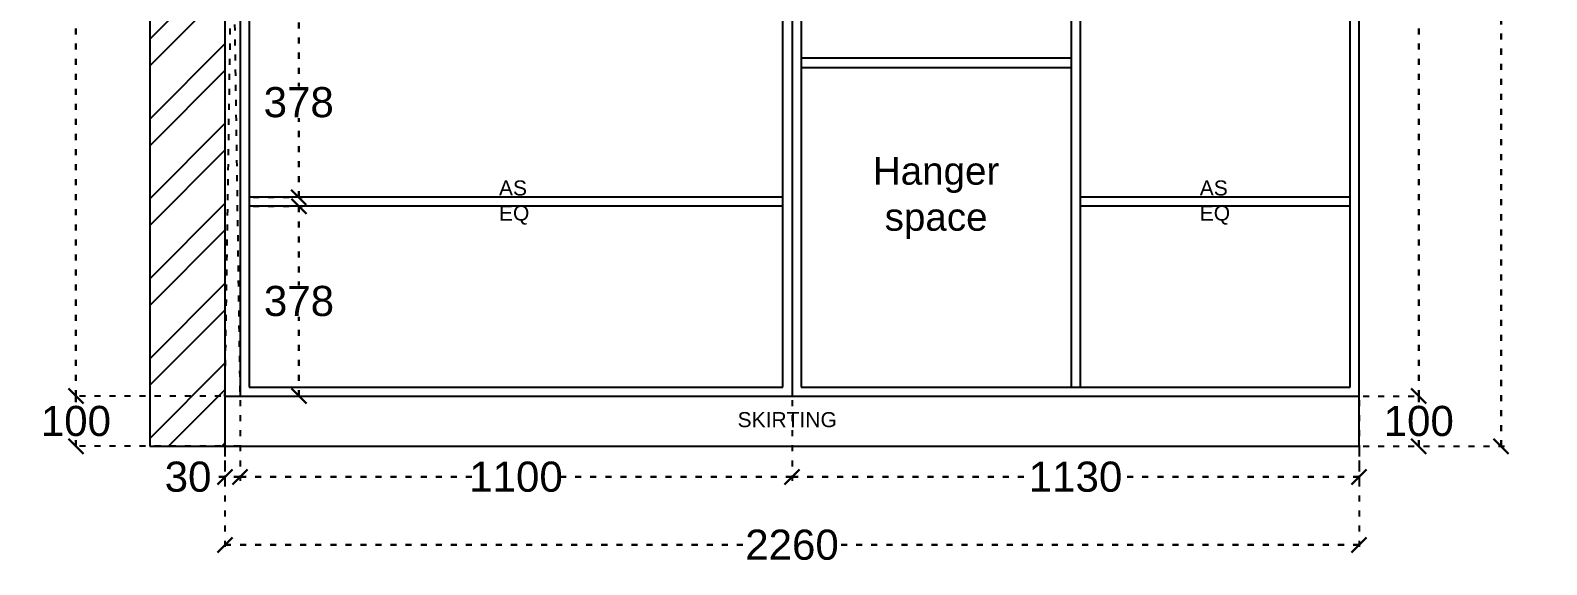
# Model space of a CAD drawing. Header units: millimetres. Extents: x 220712 to 1505573, y -354410 to 241923.
# Drawn here: x 285507 to 288529, y 116245 to 117309 of the extents above; entities that cross this region are included whole.
import ezdxf

# ---------------------------------------------------------------- set-up
doc = ezdxf.new("R2010")
doc.units = ezdxf.units.MM
doc.header["$MEASUREMENT"] = 0
doc.linetypes.add('ACAD_ISO03W100', pattern=[30, 12, -18])
doc.layers.add('Walls', color=253, linetype='Continuous')
doc.layers.add('Words', color=7, linetype='Continuous')
doc.styles.get("Standard").update_dxf_attribs({"font": 'arial.ttf'})
doc.dimstyles.get("Standard").update_dxf_attribs({"dimtxt": 60, "dimasz": 30, "dimexe": 7.75, "dimexo": 8.13, "dimgap": 0.63, "dimtad": 0, "dimtih": 1, "dimtoh": 1, "dimdec": 0, "dimzin": 0, "dimtxsty": 'Standard', "dimblk": 'OBLIQUE', "dimcen": 2.25, "dimclrd": 1, "dimclre": 1, "dimclrt": 1, "dimadec": 0, "dimazin": 0, "dimtfac": 1, "dimtdec": 0, "dimtofl": 0, "dimtmove": 0, "dimatfit": 3, "dimfxl": 1, "dimtolj": 1, "dimtzin": 0, "dimlwd": 30, "dimarcsym": 0})

# ---------------------------------------------------------------- blocks, each defined once
blk = doc.blocks.new('_Oblique')
at = {"color": 0, "linetype": 'ByBlock', "lineweight": -2}
blk.add_line((-0.5, -0.5), (0.5, 0.5), dxfattribs=at)
blk = doc.blocks.new('*D669')
at = {"layer": 'Defpoints', "color": 0, "linetype": 'ACAD_ISO03W100', "transparency": 16777216}
for p in [(285895, 116580.5), (285925, 116580.5), (285895, 116419.5)]:
    blk.add_point(p, dxfattribs=at)
at = {"layer": 'Walls', "color": 1, "linetype": 'ACAD_ISO03W100', "lineweight": -2, "transparency": 16777216}
for p, q in [((285895, 116572.4), (285895, 116411.8)), ((285925, 116572.4), (285925, 116411.8))]:
    blk.add_line(p, q, dxfattribs=at)
at = {"layer": 'Walls', "color": 1, "linetype": 'ACAD_ISO03W100', "lineweight": 30, "transparency": 16777216}
for p, q in [((285895, 116419.5), (285865, 116419.5)), ((285925, 116419.5), (285895, 116419.5))]:
    blk.add_line(p, q, dxfattribs=at)
at = {"layer": 'Walls', "color": 1, "linetype": 'ACAD_ISO03W100', "lineweight": 30, "transparency": 16777216, "xscale": 30, "yscale": 30, "zscale": 30, "rotation": 180}
blk.add_blockref('_Oblique', (285895, 116419.5), dxfattribs=at)
at = {"layer": 'Walls', "color": 1, "linetype": 'ACAD_ISO03W100', "lineweight": 30, "transparency": 16777216, "xscale": 30, "yscale": 30, "zscale": 30}
blk.add_blockref('_Oblique', (285925, 116419.5), dxfattribs=at)
at = {"layer": 'Walls', "color": 1, "linetype": 'ACAD_ISO03W100', "transparency": 16777216, "insert": (285821.5, 116419.5), "char_height": 60, "attachment_point": 5}
blk.add_mtext('\\A1;30', dxfattribs=at)
blk = doc.blocks.new('*D670')
at = {"layer": 'Defpoints', "color": 0, "linetype": 'ACAD_ISO03W100', "transparency": 16777216}
for p in [(285925, 116580.5), (287025, 116580.5), (287025, 116419.5)]:
    blk.add_point(p, dxfattribs=at)
at = {"layer": 'Walls', "color": 1, "linetype": 'ACAD_ISO03W100', "lineweight": -2, "transparency": 16777216}
for p, q in [((285925, 116572.4), (285925, 116411.8)), ((287025, 116572.4), (287025, 116411.8))]:
    blk.add_line(p, q, dxfattribs=at)
at = {"layer": 'Walls', "color": 1, "linetype": 'ACAD_ISO03W100', "lineweight": 30, "transparency": 16777216}
for p, q in [((285925, 116419.5), (286387.7, 116419.5)), ((287025, 116419.5), (286562.3, 116419.5))]:
    blk.add_line(p, q, dxfattribs=at)
at = {"layer": 'Walls', "color": 1, "linetype": 'ACAD_ISO03W100', "lineweight": 30, "transparency": 16777216, "xscale": 30, "yscale": 30, "zscale": 30, "rotation": 180}
blk.add_blockref('_Oblique', (285925, 116419.5), dxfattribs=at)
at = {"layer": 'Walls', "color": 1, "linetype": 'ACAD_ISO03W100', "lineweight": 30, "transparency": 16777216, "xscale": 30, "yscale": 30, "zscale": 30}
blk.add_blockref('_Oblique', (287025, 116419.5), dxfattribs=at)
at = {"layer": 'Walls', "color": 1, "linetype": 'ACAD_ISO03W100', "transparency": 16777216, "insert": (286475, 116419.5), "char_height": 60, "attachment_point": 5}
blk.add_mtext('\\A1;1100', dxfattribs=at)
blk = doc.blocks.new('*D671')
at = {"layer": 'Defpoints', "color": 0, "linetype": 'ACAD_ISO03W100', "transparency": 16777216}
for p in [(287025, 116580.5), (288155, 116580.5), (287025, 116419.5)]:
    blk.add_point(p, dxfattribs=at)
at = {"layer": 'Walls', "color": 1, "linetype": 'ACAD_ISO03W100', "lineweight": -2, "transparency": 16777216}
for p, q in [((287025, 116572.4), (287025, 116411.8)), ((288155, 116572.4), (288155, 116411.8))]:
    blk.add_line(p, q, dxfattribs=at)
at = {"layer": 'Walls', "color": 1, "linetype": 'ACAD_ISO03W100', "lineweight": 30, "transparency": 16777216}
for p, q in [((287025, 116419.5), (287502.7, 116419.5)), ((288155, 116419.5), (287677.3, 116419.5))]:
    blk.add_line(p, q, dxfattribs=at)
at = {"layer": 'Walls', "color": 1, "linetype": 'ACAD_ISO03W100', "lineweight": 30, "transparency": 16777216, "xscale": 30, "yscale": 30, "zscale": 30, "rotation": 180}
blk.add_blockref('_Oblique', (287025, 116419.5), dxfattribs=at)
at = {"layer": 'Walls', "color": 1, "linetype": 'ACAD_ISO03W100', "lineweight": 30, "transparency": 16777216, "xscale": 30, "yscale": 30, "zscale": 30}
blk.add_blockref('_Oblique', (288155, 116419.5), dxfattribs=at)
at = {"layer": 'Walls', "color": 1, "linetype": 'ACAD_ISO03W100', "transparency": 16777216, "insert": (287590, 116419.5), "char_height": 60, "attachment_point": 5}
blk.add_mtext('\\A1;1130', dxfattribs=at)
blk = doc.blocks.new('*D665')
at = {"layer": 'Defpoints', "color": 0, "linetype": 'ACAD_ISO03W100', "transparency": 16777216}
for p in [(285895, 116480.5), (288155, 116480.5), (288155, 116284)]:
    blk.add_point(p, dxfattribs=at)
at = {"layer": 'Walls', "color": 1, "linetype": 'ACAD_ISO03W100', "lineweight": -2, "transparency": 16777216}
for p, q in [((285895, 116472.37), (285895, 116276.25)), ((288155, 116472.37), (288155, 116276.25))]:
    blk.add_line(p, q, dxfattribs=at)
at = {"layer": 'Walls', "color": 1, "linetype": 'ACAD_ISO03W100', "lineweight": 30, "transparency": 16777216}
for p, q in [((285895, 116284), (286934.37, 116284)), ((288155, 116284), (287115.63, 116284))]:
    blk.add_line(p, q, dxfattribs=at)
at = {"layer": 'Walls', "color": 1, "linetype": 'ACAD_ISO03W100', "lineweight": 30, "transparency": 16777216, "xscale": 30, "yscale": 30, "zscale": 30, "rotation": 180}
blk.add_blockref('_Oblique', (285895, 116284), dxfattribs=at)
at = {"layer": 'Walls', "color": 1, "linetype": 'ACAD_ISO03W100', "lineweight": 30, "transparency": 16777216, "xscale": 30, "yscale": 30, "zscale": 30}
blk.add_blockref('_Oblique', (288155, 116284), dxfattribs=at)
at = {"layer": 'Walls', "color": 1, "linetype": 'ACAD_ISO03W100', "transparency": 16777216, "insert": (287025, 116284), "char_height": 60, "attachment_point": 5}
blk.add_mtext('\\A1;2260', dxfattribs=at)
blk = doc.blocks.new('*D663')
at = {"layer": 'Defpoints', "color": 0, "linetype": 'ACAD_ISO03W100', "transparency": 16777216}
for p in [(288155, 116580.5), (288274, 116580.5), (288155, 116480.5)]:
    blk.add_point(p, dxfattribs=at)
at = {"layer": 'Walls', "color": 1, "linetype": 'ACAD_ISO03W100', "lineweight": -2, "transparency": 16777216}
for p, q in [((288163.1, 116580.5), (288281.8, 116580.5)), ((288163.1, 116480.5), (288281.8, 116480.5))]:
    blk.add_line(p, q, dxfattribs=at)
at = {"layer": 'Walls', "color": 1, "linetype": 'ACAD_ISO03W100', "lineweight": 30, "transparency": 16777216}
for p, q in [((288274, 116580.5), (288274, 116561.8)), ((288274, 116480.5), (288274, 116499.2))]:
    blk.add_line(p, q, dxfattribs=at)
at = {"layer": 'Walls', "color": 1, "linetype": 'ACAD_ISO03W100', "lineweight": 30, "transparency": 16777216, "xscale": 30, "yscale": 30, "zscale": 30}
for p, rotation in [((288274, 116580.5), 90), ((288274, 116480.5), 270)]:
    blk.add_blockref('_Oblique', p, dxfattribs=dict(at, rotation=rotation))
at = {"layer": 'Walls', "color": 1, "linetype": 'ACAD_ISO03W100', "transparency": 16777216, "insert": (288274, 116530.5), "char_height": 60, "attachment_point": 5}
blk.add_mtext('\\A1;100', dxfattribs=at)
blk = doc.blocks.new('*D666')
at = {"layer": 'Defpoints', "color": 0, "linetype": 'ACAD_ISO03W100', "transparency": 16777216}
for p in [(288155, 118640.5), (288274, 118640.5), (288155, 116580.5)]:
    blk.add_point(p, dxfattribs=at)
at = {"layer": 'Walls', "color": 1, "linetype": 'ACAD_ISO03W100', "lineweight": -2, "transparency": 16777216}
for p, q in [((288163.1, 118640.5), (288281.8, 118640.5)), ((288163.1, 116580.5), (288281.8, 116580.5))]:
    blk.add_line(p, q, dxfattribs=at)
at = {"layer": 'Walls', "color": 1, "linetype": 'ACAD_ISO03W100', "lineweight": 30, "transparency": 16777216}
for p, q in [((288274, 118640.5), (288274, 117641.8)), ((288274, 116580.5), (288274, 117579.2))]:
    blk.add_line(p, q, dxfattribs=at)
at = {"layer": 'Walls', "color": 1, "linetype": 'ACAD_ISO03W100', "lineweight": 30, "transparency": 16777216, "xscale": 30, "yscale": 30, "zscale": 30}
for p, rotation in [((288274, 118640.5), 90), ((288274, 116580.5), 270)]:
    blk.add_blockref('_Oblique', p, dxfattribs=dict(at, rotation=rotation))
at = {"layer": 'Walls', "color": 1, "linetype": 'ACAD_ISO03W100', "transparency": 16777216, "insert": (288274, 117610.5), "char_height": 60, "attachment_point": 5}
blk.add_mtext('\\A1;2060', dxfattribs=at)
blk = doc.blocks.new('*D664')
at = {"layer": 'Defpoints', "color": 0, "linetype": 'ACAD_ISO03W100', "transparency": 16777216}
for p in [(288155, 119148.5), (288438, 119148.5), (288155, 116480.5)]:
    blk.add_point(p, dxfattribs=at)
at = {"layer": 'Walls', "color": 1, "linetype": 'ACAD_ISO03W100', "lineweight": -2, "transparency": 16777216}
for p, q in [((288163.1, 119148.5), (288445.8, 119148.5)), ((288163.1, 116480.5), (288445.8, 116480.5))]:
    blk.add_line(p, q, dxfattribs=at)
at = {"layer": 'Walls', "color": 1, "linetype": 'ACAD_ISO03W100', "lineweight": 30, "transparency": 16777216}
for p, q in [((288438, 119148.5), (288438, 117845.8)), ((288438, 116480.5), (288438, 117783.2))]:
    blk.add_line(p, q, dxfattribs=at)
at = {"layer": 'Walls', "color": 1, "linetype": 'ACAD_ISO03W100', "lineweight": 30, "transparency": 16777216, "xscale": 30, "yscale": 30, "zscale": 30}
for p, rotation in [((288438, 119148.5), 90), ((288438, 116480.5), 270)]:
    blk.add_blockref('_Oblique', p, dxfattribs=dict(at, rotation=rotation))
at = {"layer": 'Walls', "color": 1, "linetype": 'ACAD_ISO03W100', "transparency": 16777216, "insert": (288438, 117814.5), "char_height": 60, "attachment_point": 5}
blk.add_mtext('\\A1;2832', dxfattribs=at)
blk = doc.blocks.new('*D672')
at = {"layer": 'Defpoints', "color": 0, "linetype": 'ACAD_ISO03W100', "transparency": 16777216}
for p in [(285943, 116958.5), (286042.5, 116958.5), (285925, 116580.5)]:
    blk.add_point(p, dxfattribs=at)
at = {"layer": 'Walls', "color": 1, "linetype": 'ACAD_ISO03W100', "lineweight": -2, "transparency": 16777216}
for p, q in [((285951.1, 116958.5), (286050.3, 116958.5)), ((285933.1, 116580.5), (286050.3, 116580.5))]:
    blk.add_line(p, q, dxfattribs=at)
at = {"layer": 'Walls', "color": 1, "linetype": 'ACAD_ISO03W100', "lineweight": 30, "transparency": 16777216}
for p, q in [((286042.5, 116958.5), (286042.5, 116800.8)), ((286042.5, 116580.5), (286042.5, 116738.2))]:
    blk.add_line(p, q, dxfattribs=at)
at = {"layer": 'Walls', "color": 1, "linetype": 'ACAD_ISO03W100', "lineweight": 30, "transparency": 16777216, "xscale": 30, "yscale": 30, "zscale": 30}
for p, rotation in [((286042.5, 116958.5), 90), ((286042.5, 116580.5), 270)]:
    blk.add_blockref('_Oblique', p, dxfattribs=dict(at, rotation=rotation))
at = {"layer": 'Walls', "color": 1, "linetype": 'ACAD_ISO03W100', "transparency": 16777216, "insert": (286042.5, 116769.5), "char_height": 60, "attachment_point": 5}
blk.add_mtext('\\A1;378', dxfattribs=at)
blk = doc.blocks.new('*D673')
at = {"layer": 'Defpoints', "color": 0, "linetype": 'ACAD_ISO03W100', "transparency": 16777216}
for p in [(285943, 117354.5), (286042, 117354.5), (285943, 116976.5)]:
    blk.add_point(p, dxfattribs=at)
at = {"layer": 'Walls', "color": 1, "linetype": 'ACAD_ISO03W100', "lineweight": -2, "transparency": 16777216}
for p, q in [((285951.1, 117354.5), (286049.8, 117354.5)), ((285951.1, 116976.5), (286049.8, 116976.5))]:
    blk.add_line(p, q, dxfattribs=at)
at = {"layer": 'Walls', "color": 1, "linetype": 'ACAD_ISO03W100', "lineweight": 30, "transparency": 16777216}
for p, q in [((286042, 117354.5), (286042, 117196.8)), ((286042, 116976.5), (286042, 117134.2))]:
    blk.add_line(p, q, dxfattribs=at)
at = {"layer": 'Walls', "color": 1, "linetype": 'ACAD_ISO03W100', "lineweight": 30, "transparency": 16777216, "xscale": 30, "yscale": 30, "zscale": 30}
for p, rotation in [((286042, 117354.5), 90), ((286042, 116976.5), 270)]:
    blk.add_blockref('_Oblique', p, dxfattribs=dict(at, rotation=rotation))
at = {"layer": 'Walls', "color": 1, "linetype": 'ACAD_ISO03W100', "transparency": 16777216, "insert": (286042, 117165.5), "char_height": 60, "attachment_point": 5}
blk.add_mtext('\\A1;378', dxfattribs=at)
blk = doc.blocks.new('*D676')
at = {"layer": 'Defpoints', "color": 0, "linetype": 'ACAD_ISO03W100', "transparency": 16777216}
for p in [(285598, 118640.5), (285895, 118640.5), (285895, 116580.5)]:
    blk.add_point(p, dxfattribs=at)
at = {"layer": 'Walls', "color": 1, "linetype": 'ACAD_ISO03W100', "lineweight": -2, "transparency": 16777216}
for p, q in [((285886.9, 118640.5), (285590.3, 118640.5)), ((285886.9, 116580.5), (285590.3, 116580.5))]:
    blk.add_line(p, q, dxfattribs=at)
at = {"layer": 'Walls', "color": 1, "linetype": 'ACAD_ISO03W100', "lineweight": 30, "transparency": 16777216}
for p, q in [((285598, 118640.5), (285598, 117641.8)), ((285598, 116580.5), (285598, 117579.2))]:
    blk.add_line(p, q, dxfattribs=at)
at = {"layer": 'Walls', "color": 1, "linetype": 'ACAD_ISO03W100', "lineweight": 30, "transparency": 16777216, "xscale": 30, "yscale": 30, "zscale": 30}
for p, rotation in [((285598, 118640.5), 90), ((285598, 116580.5), 270)]:
    blk.add_blockref('_Oblique', p, dxfattribs=dict(at, rotation=rotation))
at = {"layer": 'Walls', "color": 1, "linetype": 'ACAD_ISO03W100', "transparency": 16777216, "insert": (285598, 117610.5), "char_height": 60, "attachment_point": 5}
blk.add_mtext('\\A1;2060', dxfattribs=at)
blk = doc.blocks.new('*D677')
at = {"layer": 'Defpoints', "color": 0, "linetype": 'ACAD_ISO03W100', "transparency": 16777216}
for p in [(285895, 116580.5), (285598, 116480.5), (285895, 116480.5)]:
    blk.add_point(p, dxfattribs=at)
at = {"layer": 'Walls', "color": 1, "linetype": 'ACAD_ISO03W100', "lineweight": -2, "transparency": 16777216}
for p, q in [((285886.9, 116580.5), (285590.3, 116580.5)), ((285886.9, 116480.5), (285590.3, 116480.5))]:
    blk.add_line(p, q, dxfattribs=at)
at = {"layer": 'Walls', "color": 1, "linetype": 'ACAD_ISO03W100', "lineweight": 30, "transparency": 16777216}
for p, q in [((285598, 116580.5), (285598, 116561.8)), ((285598, 116480.5), (285598, 116499.2))]:
    blk.add_line(p, q, dxfattribs=at)
at = {"layer": 'Walls', "color": 1, "linetype": 'ACAD_ISO03W100', "lineweight": 30, "transparency": 16777216, "xscale": 30, "yscale": 30, "zscale": 30}
for p, rotation in [((285598, 116580.5), 90), ((285598, 116480.5), 270)]:
    blk.add_blockref('_Oblique', p, dxfattribs=dict(at, rotation=rotation))
at = {"layer": 'Walls', "color": 1, "linetype": 'ACAD_ISO03W100', "transparency": 16777216, "insert": (285598, 116530.5), "char_height": 60, "attachment_point": 5}
blk.add_mtext('\\A1;100', dxfattribs=at)

msp = doc.modelspace()

# ---------------------------------------------------------------- hatches: boundary and pattern name
at = {"layer": 'Walls', "linetype": 'ACAD_ISO03W100', "true_color": 0xc7c8ca}
h = msp.add_hatch(dxfattribs=at)
h.set_pattern_fill('ANSI32', color=9, scale=300)
h.set_pattern_definition([(45, (4263.5, 0), (-79.549513, 79.549513), []), (45, (4316.53, 0), (-79.549513, 79.549513), [])])
h.paths.add_polyline_path([(285895, 119298.5), (285745, 119298.5), (285745, 118640.5), (285745, 116480.5), (285895, 116480.5), (285895, 118640.5)])

# ---------------------------------------------------------------- linework, layer by layer
at = {"layer": 'Walls', "color": 18, "true_color": 0x000000}
for p, q in [((285745, 118640.5), (285745, 116480.5)), ((285895, 118640.5), (285895, 116480.5)), ((285925, 118640.5), (285925, 116580.5)), ((287025, 118640.5), (287025, 116580.5)), ((288155, 116480.5), (288155, 118640.5)), ((285943, 118622.5), (285943, 116598.5)), ((287007, 116598.5), (287007, 118622.5)), ((287043, 118622.5), (287043, 116598.5)), ((288137, 116598.5), (288137, 118622.5)), ((287581, 117354.5), (287581, 116598.5)), ((287599, 117354.5), (287599, 116598.5)), ((287043, 117254.5), (287581, 117254.5)), ((287581, 117234.5), (287043, 117234.5)), ((287007, 116976.5), (285943, 116976.5)), ((288137, 116976.5), (287599, 116976.5)), ((287007, 116958.5), (285943, 116958.5)), ((288137, 116958.5), (287599, 116958.5)), ((285895, 116580.5), (288155, 116580.5)), ((285943, 116598.5), (287007, 116598.5)), ((287043, 116598.5), (288137, 116598.5)), ((285745, 116480.5), (288155, 116480.5))]:
    msp.add_line(p, q, dxfattribs=at)
at = {"layer": 'Walls', "color": 240, "linetype": 'ACAD_ISO03W100', "true_color": 0xed1f24}
for points in [[(285895, 118640.5), (285925, 116580.5)], [(285895, 116580.5), (285925, 118640.5)], [(285925, 116480.5), (285895, 116480.5)]]:
    msp.add_lwpolyline(points, dxfattribs=at)

# ---------------------------------------------------------------- texts
at = {"color": 18, "true_color": 0x000000, "insert": (286916.5, 116548.5), "char_height": 30, "attachment_point": 1}
msp.add_mtext_dynamic_manual_height_columns('SKIRTING', width=2764.543, gutter_width=1, heights=[238.1], dxfattribs=at)
at = {"layer": 'Words', "color": 0, "attachment_point": 1}
for s, width, heights, insert, char_height in [('\\pxqc;Hanger space  ', 324.313, [440.1], (287150, 117056.5), 55), ('AS\\PEQ', 1178.022, [0], (286441, 117010), 30), ('AS\\PEQ', 1178.022, [0], (287837.5, 117010), 30)]:
    msp.add_mtext_dynamic_manual_height_columns(s, width=width, gutter_width=866.4, heights=heights, dxfattribs=dict(at, insert=insert, char_height=char_height))

# ---------------------------------------------------------------- dimensions: what is measured, and where the dimension line sits
at = {"layer": 'Walls', "color": 9, "linetype": 'ACAD_ISO03W100', "true_color": 0xc7c8ca}
dim = msp.add_linear_dim(base=(288438, 119148.5), p1=(288155, 116480.5), p2=(288155, 119148.5), angle=90, text='2832', dimstyle='Standard', dxfattribs=at)
dim.commit()
dim.dimension.update_dxf_attribs({"geometry": '*D664', "text_midpoint": (288438, 117814.5)})
at = {"layer": 'Walls', "color": 240, "linetype": 'ACAD_ISO03W100', "true_color": 0xed1f24}
for base, p2, picture, middle in [((285598, 118640.5), (285895, 118640.5), '*D676', (285598, 117610.5)), ((285598, 116480.5), (285895, 116480.5), '*D677', (285598, 116530.5))]:
    dim = msp.add_linear_dim(base=base, p1=(285895, 116580.5), p2=p2, angle=90, dimstyle='Standard', dxfattribs=at)
    dim.commit()
    dim.dimension.update_dxf_attribs({"geometry": picture, "text_midpoint": middle})
at = {"layer": 'Walls', "color": 9, "linetype": 'ACAD_ISO03W100', "true_color": 0xc7c8ca}
for base, p1, p2, picture, middle in [((288274, 118640.5), (288155, 116580.5), (288155, 118640.5), '*D666', (288274, 117610.5)), ((288274, 116580.5), (288155, 116480.5), (288155, 116580.5), '*D663', (288274, 116530.5))]:
    dim = msp.add_linear_dim(base=base, p1=p1, p2=p2, angle=90, dimstyle='Standard', dxfattribs=at)
    dim.commit()
    dim.dimension.update_dxf_attribs({"geometry": picture, "text_midpoint": middle})
at = {"layer": 'Walls', "color": 18, "linetype": 'ACAD_ISO03W100', "true_color": 0x000000}
dim = msp.add_linear_dim(base=(286042, 117354.5), p1=(285943, 116976.5), p2=(285943, 117354.5), angle=90, dimstyle='Standard', dxfattribs=at)
dim.commit()
dim.dimension.update_dxf_attribs({"geometry": '*D673', "text_midpoint": (286042, 117165.5)})
dim = msp.add_linear_dim(base=(286042.5, 116958.5), p1=(285925, 116580.5), p2=(285943, 116958.5), angle=90, dimstyle='Standard', dxfattribs=at)
dim.commit()
dim.dimension.update_dxf_attribs({"geometry": '*D672', "text_midpoint": (286042.5, 116769.5), "dimtype": 160})
at = {"layer": 'Walls', "color": 9, "linetype": 'ACAD_ISO03W100', "true_color": 0xc7c8ca}
for base, p1, p2, picture, middle in [((285895, 116419.5), (285925, 116580.5), (285895, 116580.5), '*D669', (285821.5, 116419.5)), ((287025, 116419.5), (285925, 116580.5), (287025, 116580.5), '*D670', (286475, 116419.5)), ((287025, 116419.5), (288155, 116580.5), (287025, 116580.5), '*D671', (287590, 116419.5)), ((288155, 116284), (285895, 116480.5), (288155, 116480.5), '*D665', (287025, 116284))]:
    dim = msp.add_linear_dim(base=base, p1=p1, p2=p2, dimstyle='Standard', dxfattribs=at)
    dim.commit()
    dim.dimension.update_dxf_attribs({"geometry": picture, "text_midpoint": middle})

doc.saveas('drawing.dxf')
